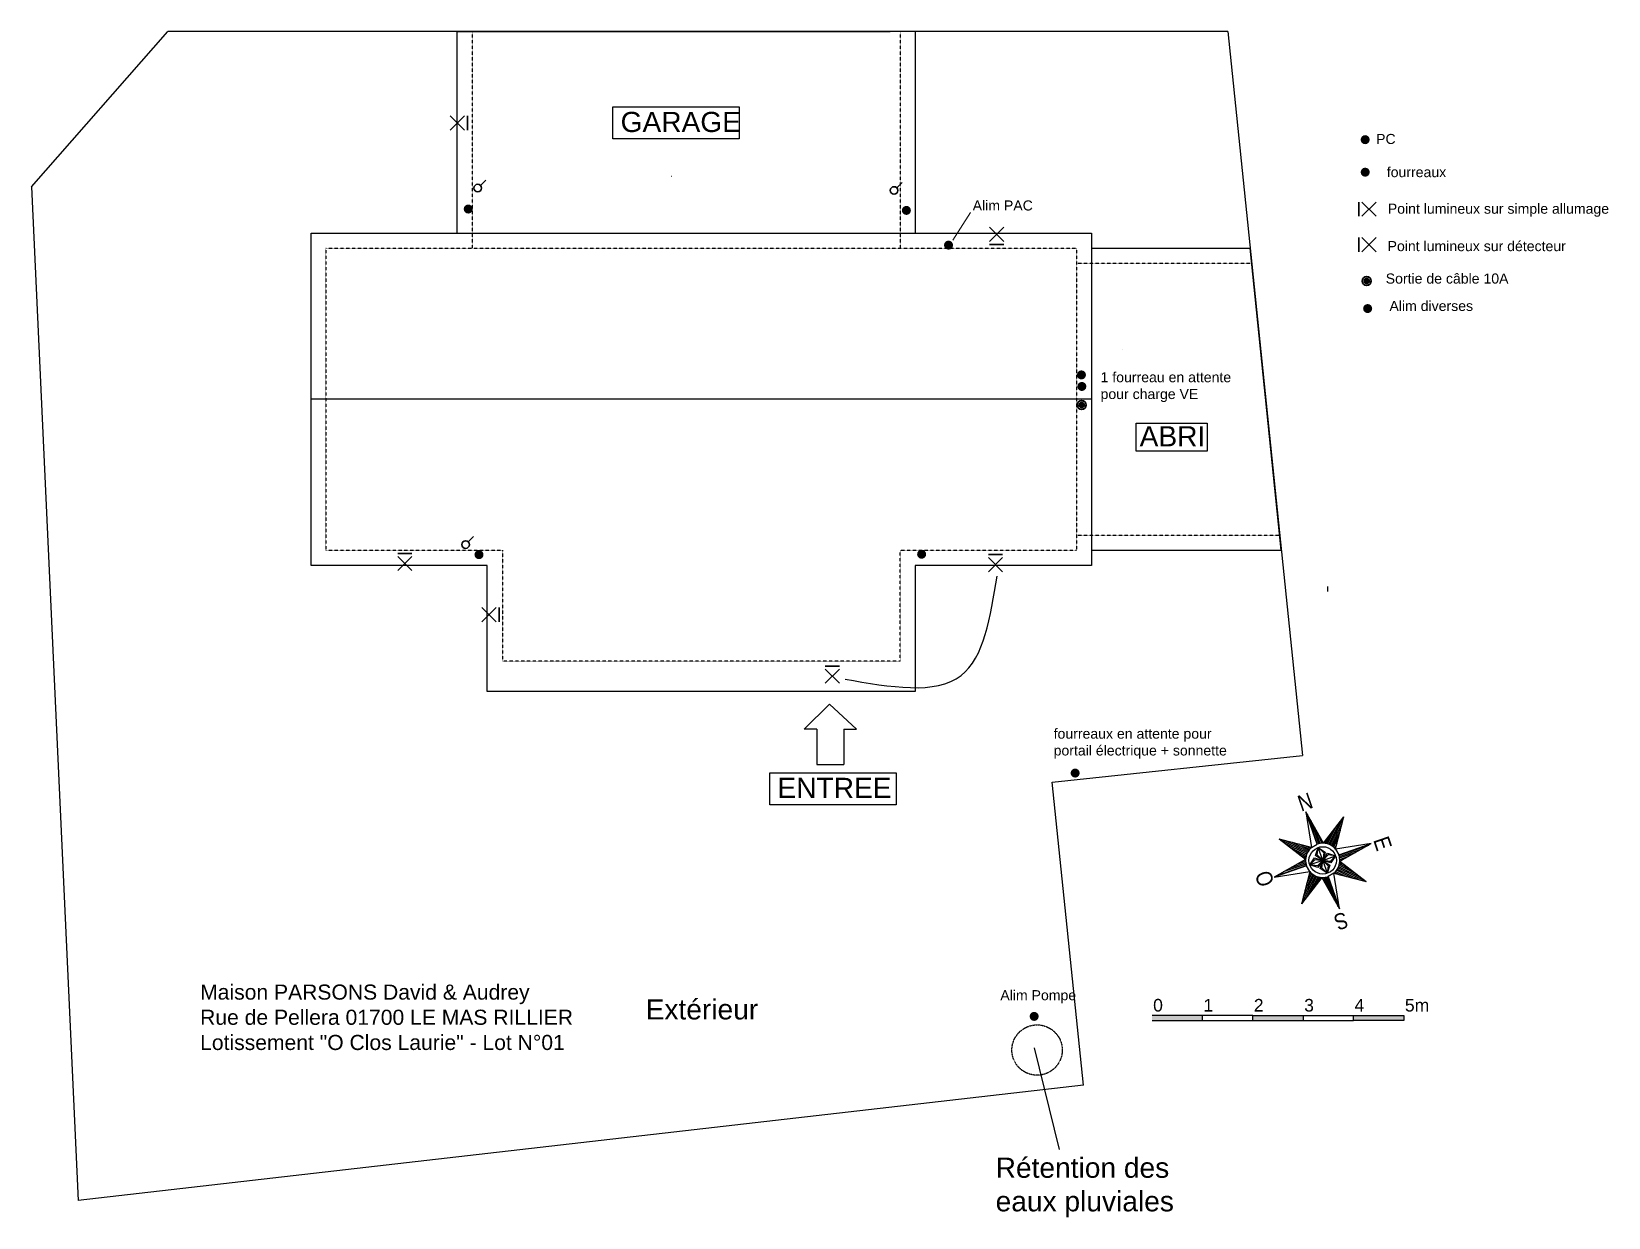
# Model space of a CAD drawing. Header units: millimetres. Extents: x -13 to 13061, y -626 to 13341.
# Drawn here: x -13 to 3119, y -626 to 1729 of the extents above; entities that cross this region are included whole.
import ezdxf

# ---------------------------------------------------------------- set-up
doc = ezdxf.new("R2010")
doc.units = ezdxf.units.MM
doc.linetypes.add('CACHE', pattern=[0.375, 0.25, -0.125])
doc.linetypes.add('PTS_EXT', pattern=[999999, 0, -999999])
for name, color, linetype in [('Elec', 1, 'Continuous'), ('ElecVert', 3, 'Continuous'), ('LimitesLot', 9, 'Continuous'), ('Maison', 9, 'Continuous'), ('Réseaux', 9, 'Continuous'), ('Texte', 7, 'Continuous')]:
    doc.layers.add(name, color=color, linetype=linetype)
for name, color, linetype, lineweight in [('ElecBleu', 5, 'Continuous', 15), ('ElecCyan', 4, 'Continuous', 15), ('ElecRose', 6, 'Continuous', 15)]:
    doc.layers.add(name, color=color, linetype=linetype, lineweight=lineweight)
doc.styles.get("Standard").update_dxf_attribs({"font": 'Arial.ttf'})

# ---------------------------------------------------------------- blocks, each defined once
blk = doc.blocks.new('Citroen planta')
blk.add_arc((-3.183, -0.72), 0.00887, 252.2743, 284.294)

msp = doc.modelspace()

# ---------------------------------------------------------------- hatches: boundary and pattern name
at = {"true_color": 0x939598, "transparency": 33554508}
h = msp.add_hatch(dxfattribs=at)
h.set_pattern_fill('ANGLE', color=252, scale=100)
h.set_pattern_definition([(0, (-235518.4, -171087.55), (0, 698.5), [508, -190.5]), (90, (-235518.4, -171087.55), (-698.5, 4e-14), [508, -190.5])])
h.paths.add_polyline_path([(1600.2, 343.2), (1625.2, 343.2), (1571.8, 393.2), (1521.8, 343.2), (1546.8, 343.2), (1546.8, 273.2), (1600.2, 273.2)])
at = {"transparency": 33554636}
h = msp.add_hatch(color=256, dxfattribs=at)
h.dxf.hatch_style = 1
h.paths.add_polyline_path([(2212.6, -224.8), (2212.6, -234.8), (2312.6, -234.8), (2312.6, -224.8)])
h.paths.add_polyline_path([(2512.6, -234.8), (2512.6, -224.8), (2412.6, -224.8), (2412.6, -234.8)])
h.paths.add_polyline_path([(2712.6, -224.8), (2612.6, -224.8), (2612.6, -234.8), (2712.6, -234.8)])
at = {"layer": 'ElecBleu', "lineweight": 30, "transparency": 33554687}
h = msp.add_hatch(color=256, dxfattribs=at)
h.dxf.hatch_style = 1
h.paths.add_polyline_path([(1817.3, 1304.5, 1), (1799.3, 1304.5, 1)])
h = msp.add_hatch(color=256, dxfattribs=at)
h.dxf.hatch_style = 1
h.paths.add_polyline_path([(2649.8, 1178.6, 1), (2631.8, 1178.6, 1)])
h = msp.add_hatch(color=256, dxfattribs=at)
h.dxf.hatch_style = 1
h.paths.add_polyline_path([(1987.4, -226.8, 1), (1969.4, -226.8, 1)])
at = {"layer": 'ElecCyan', "lineweight": 30, "transparency": 33554687}
h = msp.add_hatch(color=256, dxfattribs=at)
h.dxf.hatch_style = 1
h.paths.add_polyline_path([(2644.9, 1513.9, 1), (2626.9, 1513.9, 1)])
h = msp.add_hatch(color=256, dxfattribs=at)
h.dxf.hatch_style = 1
h.paths.add_polyline_path([(863.3, 1376.2, 1), (845.3, 1376.2, 1)])
h = msp.add_hatch(color=256, dxfattribs=at)
h.dxf.hatch_style = 1
h.paths.add_polyline_path([(1733.6, 1373.5, 1), (1715.6, 1373.5, 1)])
h = msp.add_hatch(color=256, dxfattribs=at)
h.dxf.hatch_style = 1
h.paths.add_polyline_path([(2081.3, 1046.9, 1), (2063.3, 1046.9, 1)])
h = msp.add_hatch(color=256, dxfattribs=at)
h.dxf.hatch_style = 1
h.paths.add_polyline_path([(884.7, 690, 1), (866.7, 690, 1)])
h = msp.add_hatch(color=256, dxfattribs=at)
h.dxf.hatch_style = 1
h.paths.add_polyline_path([(1763.9, 690.8, 1), (1745.9, 690.8, 1)])
at = {"layer": 'ElecRose', "lineweight": 30, "transparency": 33554687}
h = msp.add_hatch(color=256, dxfattribs=at)
h.dxf.hatch_style = 1
h.paths.add_polyline_path([(2644.9, 1449.4, 1), (2626.9, 1449.4, 1)])
h = msp.add_hatch(color=256, dxfattribs=at)
h.dxf.hatch_style = 1
h.paths.add_polyline_path([(2082.1, 1023.9, 1), (2064.1, 1023.9, 1)])
h = msp.add_hatch(color=256, dxfattribs=at)
h.dxf.hatch_style = 1
h.paths.add_polyline_path([(2068.8, 256.3, 1), (2050.8, 256.3, 1)])
at = {"layer": 'ElecVert', "lineweight": 30, "transparency": 33554687}
h = msp.add_hatch(color=256, dxfattribs=at)
h.dxf.hatch_style = 1
h.paths.add_polyline_path([(2644.4, 1233.3, 1), (2633.6, 1233.3, 1)])
h = msp.add_hatch(color=256, dxfattribs=at)
h.dxf.hatch_style = 1
h.paths.add_polyline_path([(2078.2, 987.1, 1), (2067.4, 987.1, 1)])

# ---------------------------------------------------------------- linework, layer by layer
at = {"transparency": 33554636}
for p, q in [((2560.9, 626.6), (2560.9, 616.6)), ((1571.8, 393.2), (1521.8, 343.2)), ((1571.8, 393.2), (1625.2, 343.2)), ((1546.8, 343.2), (1521.8, 343.2)), ((1546.8, 343.2), (1546.8, 273.2)), ((1600.2, 343.2), (1625.2, 343.2)), ((1600.2, 343.2), (1600.2, 273.2)), ((1546.8, 273.2), (1600.2, 273.2)), ((2312.6, -224.8), (2212.6, -224.8)), ((2212.6, -234.8), (2312.6, -234.8)), ((2312.6, -234.8), (2312.6, -224.8)), ((2412.6, -224.8), (2312.6, -224.8)), ((2312.6, -234.8), (2412.6, -234.8)), ((2412.6, -234.8), (2412.6, -224.8)), ((2412.6, -224.8), (2512.6, -224.8)), ((2412.6, -234.8), (2512.6, -234.8)), ((2512.6, -224.8), (2512.6, -234.8)), ((2512.6, -224.8), (2612.6, -224.8)), ((2512.6, -234.8), (2612.6, -234.8)), ((2612.6, -234.8), (2612.6, -224.8)), ((2612.6, -224.8), (2712.6, -224.8)), ((2712.6, -234.8), (2612.6, -234.8)), ((2712.6, -224.8), (2712.6, -234.8))]:
    msp.add_line(p, q, dxfattribs=at)
at = {"linetype": 'PTS_EXT', "transparency": 33554636}
for p, q in [((2553.4, 117), (2518.3, 179.5)), ((2518.3, 179.5), (2529.2, 108.6)), ((2593.7, 169.4), (2553.4, 117)), ((2577.1, 105.4), (2593.7, 169.4)), ((2465.1, 125.2), (2517.6, 84.9)), ((2529.2, 108.6), (2465.1, 125.2)), ((2648, 116.2), (2577.1, 105.4)), ((2585.5, 81.1), (2648, 116.2)), ((2517.6, 84.9), (2455.1, 49.8)), ((2638, 40.8), (2585.5, 81.1)), ((2455.1, 49.8), (2525.9, 60.6)), ((2525.9, 60.6), (2509.4, -3.4)), ((2509.4, -3.4), (2549.7, 49.1)), ((2549.7, 49.1), (2584.7, -13.4)), ((2584.7, -13.4), (2573.9, 57.4)), ((2573.9, 57.4), (2638, 40.8))]:
    msp.add_line(p, q, dxfattribs=at)
at = {"linetype": 'Continuous', "transparency": 33554636}
for p, q in [((2553.4, 117), (2518.3, 179.5)), ((2540.5, 115.2), (2518.3, 179.5)), ((2518.3, 179.5), (2529.2, 108.6)), ((2540.5, 115.2), (2518.3, 179.5)), ((2518.3, 179.5), (2518.3, 179.5)), ((2541.4, 115.5), (2521.1, 174.5)), ((2544.1, 116.2), (2528.6, 161.2)), ((2553.4, 117), (2593.7, 169.4)), ((2563.9, 114.7), (2585.4, 158.6)), ((2566.4, 113.6), (2593.7, 169.4)), ((2577.1, 105.4), (2593.7, 169.4)), ((2546.8, 116.7), (2536, 148)), ((2549.5, 117), (2543.4, 134.7)), ((2555.9, 116.7), (2560.5, 126.2)), ((2558.7, 116.3), (2568.8, 137)), ((2561.3, 115.6), (2577.1, 147.8)), ((2568.8, 112.3), (2590.3, 156.2)), ((2571.1, 110.8), (2586.9, 143)), ((2573.3, 109.1), (2583.5, 129.9)), ((2529.2, 108.6), (2465.1, 125.2)), ((2517.6, 84.9), (2465.1, 125.2)), ((2521, 97.9), (2465.1, 125.2)), ((2519.9, 95.4), (2475.9, 116.9)), ((2522.3, 100.3), (2478.3, 121.8)), ((2519, 92.8), (2486.7, 108.6)), ((2523.7, 102.6), (2491.5, 118.3)), ((2518.3, 90.1), (2497.5, 100.3)), ((2525.4, 104.8), (2504.7, 114.9)), ((2527.3, 106.9), (2517.9, 111.5)), ((2529.2, 108.6), (2540.5, 115.2)), ((2537.5, 92.5), (2542.7, 108.7)), ((2540.7, 93.7), (2542.7, 108.7)), ((2551.5, 83), (2542.7, 108.7)), ((2542.7, 108.7), (2553.5, 98.1)), ((2542.7, 108.7), (2556.7, 99.2)), ((2552.4, 117), (2550.9, 121.4)), ((2556.7, 99.2), (2551.5, 83)), ((2553.5, 98.1), (2551.5, 83)), ((2551.5, 83), (2561.1, 97.1)), ((2561.1, 97.1), (2577.2, 91.9)), ((2575.4, 107.2), (2580, 116.6)), ((2648, 116.2), (2577.1, 105.4)), ((2577.1, 105.4), (2583.7, 94.1)), ((2583.7, 94.1), (2648, 116.2)), ((2583.7, 94.1), (2648, 116.2)), ((2584, 93.1), (2643, 113.4)), ((2584.7, 90.5), (2629.7, 106)), ((2585.2, 87.8), (2616.5, 98.5)), ((2585.5, 81.1), (2648, 116.2)), ((2648, 116.2), (2648, 116.2)), ((2517.6, 84.9), (2455.1, 49.8)), ((2519.4, 71.9), (2455.1, 49.8)), ((2519.4, 71.9), (2455.1, 49.8)), ((2519.1, 72.9), (2460.1, 52.6)), ((2518.4, 75.5), (2473.3, 60)), ((2517.9, 78.2), (2486.6, 67.5)), ((2517.6, 81), (2499.8, 74.9)), ((2517.8, 87.4), (2508.3, 92)), ((2517.5, 83.9), (2513.1, 82.4)), ((2525.9, 60.6), (2519.4, 71.9)), ((2525.8, 74.2), (2535.3, 88.2)), ((2525.8, 74.2), (2536.5, 85)), ((2551.5, 83), (2525.8, 74.2)), ((2540.9, 72.2), (2525.8, 74.2)), ((2542, 68.9), (2525.8, 74.2)), ((2535.3, 88.2), (2551.5, 83)), ((2536.5, 85), (2551.5, 83)), ((2551.5, 83), (2537.5, 92.5)), ((2551.5, 83), (2540.7, 93.7)), ((2551.5, 83), (2540.9, 72.2)), ((2551.5, 83), (2542, 68.9)), ((2546.3, 66.8), (2551.5, 83)), ((2560.4, 57.3), (2546.3, 66.8)), ((2549.5, 67.9), (2551.5, 83)), ((2560.4, 57.3), (2549.5, 67.9)), ((2562.2, 93.9), (2551.5, 83)), ((2551.5, 83), (2577.2, 91.9)), ((2566.6, 81), (2551.5, 83)), ((2551.5, 83), (2551.5, 83)), ((2551.5, 83), (2551.5, 83)), ((2551.5, 83), (2551.5, 83)), ((2551.5, 83), (2560.4, 57.3)), ((2551.5, 83), (2551.5, 83)), ((2551.5, 83), (2562.4, 72.4)), ((2551.5, 83), (2565.6, 73.5)), ((2567.7, 77.8), (2551.5, 83)), ((2565.6, 73.5), (2560.4, 57.3)), ((2562.4, 72.4), (2560.4, 57.3)), ((2577.2, 91.9), (2562.2, 93.9)), ((2577.2, 91.9), (2566.6, 81)), ((2577.2, 91.9), (2567.7, 77.8)), ((2579.3, 63.4), (2611.6, 47.7)), ((2580.8, 65.7), (2624.8, 44.3)), ((2582.1, 68.1), (2638, 40.8)), ((2583.2, 70.6), (2627.2, 49.1)), ((2584.1, 73.2), (2616.3, 57.5)), ((2584.8, 75.9), (2605.5, 65.8)), ((2585.2, 78.7), (2594.7, 74.1)), ((2585.5, 85), (2603.2, 91.1)), ((2585.5, 82.1), (2590, 83.7)), ((2585.5, 81.1), (2638, 40.8)), ((2455.1, 49.8), (2525.9, 60.6)), ((2455.1, 49.8), (2455.1, 49.8)), ((2525.9, 60.6), (2509.4, -3.4)), ((2536.6, 52.4), (2509.4, -3.4)), ((2549.7, 49.1), (2509.4, -3.4)), ((2534.2, 53.7), (2512.8, 9.8)), ((2531.9, 55.2), (2516.2, 23)), ((2539.1, 51.4), (2517.7, 7.4)), ((2529.7, 56.9), (2519.6, 36.2)), ((2527.6, 58.8), (2523, 49.4)), ((2541.7, 50.5), (2526, 18.2)), ((2544.4, 49.8), (2534.3, 29)), ((2547.2, 49.3), (2542.6, 39.8)), ((2549.7, 49.1), (2584.7, -13.4)), ((2550.6, 49), (2552.2, 44.6)), ((2553.5, 49.1), (2559.6, 31.3)), ((2556.3, 49.3), (2567.1, 18.1)), ((2559, 49.8), (2574.5, 4.8)), ((2561.6, 50.5), (2581.9, -8.5)), ((2573.9, 57.4), (2562.6, 50.9)), ((2562.6, 50.9), (2584.7, -13.4)), ((2562.6, 50.9), (2584.7, -13.4)), ((2584.7, -13.4), (2573.9, 57.4)), ((2573.9, 57.4), (2638, 40.8)), ((2575.7, 59.1), (2585.2, 54.5)), ((2577.6, 61.2), (2598.4, 51.1)), ((2584.7, -13.4), (2584.7, -13.4))]:
    msp.add_line(p, q, dxfattribs=at)
msp.add_circle((2551.5, 83), 27.2, dxfattribs=at)
for start, end in [(131.151, 176.849), (86.8485, 109), (41.1515, 86.8486), (356.849, 19), (176.849, 199), (311.151, 356.849), (221.151, 266.849), (266.849, 289)]:
    msp.add_arc((2551.5, 83), 34, start, end, dxfattribs=at)
at = {"layer": 'Elec', "lineweight": 30, "transparency": 33554636}
for p, q in [((846.8, 1532.8), (818.5, 1561.1)), ((846.8, 1561.1), (818.5, 1532.8)), ((852.8, 1532.8), (852.8, 1561.1)), ((878.6, 1423.2), (889.2, 1433.8)), ((1705.4, 1418.4), (1716, 1429)), ((2623.3, 1390.1), (2623.3, 1361.8)), ((2629.3, 1390.1), (2657.6, 1361.8)), ((2629.3, 1361.8), (2657.6, 1390.1)), ((1890, 1312), (1918.3, 1340.3)), ((1918.3, 1312), (1890, 1340.3)), ((1890, 1306), (1918.3, 1306)), ((854.4, 715.3), (865, 725.9)), ((742.6, 692.6), (714.3, 692.6)), ((742.6, 686.6), (714.3, 658.3)), ((714.3, 686.6), (742.6, 658.3)), ((909.8, 556.8), (881.5, 585.1)), ((909.8, 585.1), (881.5, 556.8)), ((915.8, 556.8), (915.8, 585.1))]:
    msp.add_line(p, q, dxfattribs=at)
for centre in [(873.2, 1417.9), (1700.1, 1413.1), (849.1, 710)]:
    msp.add_circle(centre, 7.5, dxfattribs=at)
at = {"layer": 'ElecBleu', "transparency": 33554636}
msp.add_line((1816.8, 1314.2), (1851.7, 1369.3), dxfattribs=at)
at = {"layer": 'ElecVert', "lineweight": 30, "transparency": 33554636}
for p, q in [((2623.3, 1319.6), (2623.3, 1291.3)), ((2629.3, 1319.6), (2657.6, 1291.3)), ((2629.3, 1291.3), (2657.6, 1319.6)), ((1915.8, 690.1), (1887.5, 690.1)), ((1915.8, 684.1), (1887.5, 655.8)), ((1887.5, 684.1), (1915.8, 655.8)), ((1591.6, 468.9), (1563.4, 468.9)), ((1591.6, 462.9), (1563.4, 434.6)), ((1563.4, 462.9), (1591.6, 434.6))]:
    msp.add_line(p, q, dxfattribs=at)
for centre, radius in [((2639, 1233.3), 9), ((2639, 1233.3), 5.4), ((2072.8, 987.1), 9), ((2072.8, 987.1), 5.4)]:
    msp.add_circle(centre, radius, dxfattribs=at)
at = {"layer": 'ElecVert', "transparency": 33554636}
msp.add_spline([(1602.7, 442.9), (1833.3, 450.1), (1904.7, 647.3)], degree=3, dxfattribs=at)
at = {"layer": 'LimitesLot'}
for p, q in [((-13.1, 1420.6), (257.9, 1728.6)), ((2362.9, 1728.6), (257.9, 1728.6)), ((2362.9, 1728.6), (2511.3, 291.2)), ((-13.1, 1420.6), (79.7, -592.2)), ((2014.1, 238.4), (2511.3, 291.2)), ((2076.7, -363.3), (2014.1, 238.4)), ((2076.7, -363.3), (79.7, -592.2))]:
    msp.add_line(p, q, dxfattribs=at)
at = {"layer": 'Maison'}
for p, q in [((832.2, 1728.6), (1692.2, 1728.6)), ((832.2, 1328.6), (832.2, 1728.6)), ((1742.2, 1728.6), (1742.2, 1328.6)), ((542.2, 668.6), (542.2, 1328.6)), ((542.2, 1328.6), (2092.2, 1328.6)), ((2092.2, 1328.6), (2092.2, 668.6)), ((2092.2, 1328.6), (2092.2, 998.6)), ((2092.2, 1298.6), (2407.3, 1298.6)), ((2469.2, 698.6), (2407.3, 1298.6)), ((2092.2, 998.6), (542.2, 998.6)), ((2092.2, 998.6), (2092.2, 998.6)), ((2092.2, 998.6), (2092.2, 998.6)), ((2092.2, 698.6), (2469.2, 698.6)), ((892.2, 418.6), (892.2, 668.6)), ((892.2, 668.6), (892.2, 668.6)), ((2092.2, 668.6), (1742.2, 668.6)), ((1742.2, 668.6), (1742.2, 418.6)), ((1742.2, 418.6), (892.2, 418.6))]:
    msp.add_line(p, q, dxfattribs=at)
at = {"layer": 'Maison', "linetype": 'CACHE', "ltscale": 0.5, "transparency": 33554636}
for p, q in [((862.2, 1728.6), (862.2, 1298.6)), ((1712.2, 1728.6), (1712.2, 1298.6)), ((571.8, 1298.6), (2062.2, 1298.6)), ((571.8, 1298.6), (571.8, 698.6)), ((2062.2, 1298.6), (2062.2, 698.6)), ((2062.2, 1268.6), (2410.4, 1268.6)), ((2062.2, 728.6), (2466.1, 728.6)), ((571.8, 698.6), (922.2, 698.6)), ((922.2, 698.6), (922.2, 478.6)), ((1712.2, 478.6), (1712.2, 698.6)), ((1712.2, 698.6), (2062.2, 698.6)), ((1712.2, 478.6), (922.2, 478.6))]:
    msp.add_line(p, q, dxfattribs=at)
at = {"layer": 'Maison', "transparency": 33554636}
msp.add_line((892.2, 668.6), (542.2, 668.6), dxfattribs=at)
at = {"layer": 'Réseaux'}
msp.add_line((1978.5, -289.3), (2027.8, -490.8), dxfattribs=at)
at = {"layer": 'Réseaux', "linetype": 'CACHE'}
msp.add_circle((1984.2, -293.6), 50, dxfattribs=at)
at = {"layer": 'Texte', "transparency": 33554636}
for points in [[(1141.6, 1578.9), (1392.5, 1578.9), (1392.5, 1515.4), (1141.6, 1515.4)], [(2180.7, 950.8), (2321.9, 950.8), (2321.9, 895.3), (2180.7, 895.3)], [(1453.1, 256.6), (1704, 256.6), (1704, 193.1), (1453.1, 193.1)]]:
    msp.add_lwpolyline(points, close=True, dxfattribs=at)

# ---------------------------------------------------------------- block references
at = {"transparency": 33554636, "xscale": 100, "yscale": 100, "zscale": 100}
msp.add_blockref('Citroen planta', (1576.5, 1514.4), dxfattribs=at)
at = {"transparency": 33554636, "xscale": 100, "yscale": 100, "zscale": 100, "rotation": 270}
msp.add_blockref('Citroen planta', (2226.2, 779), dxfattribs=at)

# ---------------------------------------------------------------- texts
at = {"linetype": 'Continuous', "transparency": 33554636, "width": 0.85}
for s, rotation, p in [('N', 19, (2508.9, 179.4)), ('E', 289, (2651.4, 123.4)), ('O', 109, (2456, 37.9)), ('S', 199, (2595, -18.3))]:
    msp.add_text(s, height=32, rotation=rotation, dxfattribs=at).set_placement(p)
at = {"lineweight": 30, "transparency": 33554636, "attachment_point": 1}
for s, width, heights, insert, char_height in [('Maison PARSONS David & Audrey\\PRue de Pellera 01700 LE MAS RILLIER\\PLotissement "O Clos Laurie" - Lot N°01', 1153.883, [208], (321.8, -163.5), 30), ('\\pi87.298;Extérieur', 393.423, [105.6], (1119.4, -192.8), 40)]:
    msp.add_mtext_dynamic_manual_height_columns(s, width=width, gutter_width=12.5, heights=heights, dxfattribs=dict(at, insert=insert, char_height=char_height))
at = {"transparency": 33554636, "char_height": 25, "attachment_point": 1}
for s, insert in [('0', (2214.7, -192.1)), ('1', (2314.7, -192.1)), ('2', (2414.7, -192.1)), ('3', (2514.7, -192.1)), ('4', (2614.7, -192.1)), ('5m', (2714.7, -192.1))]:
    msp.add_mtext_dynamic_manual_height_columns(s, width=5.23, gutter_width=12.5, heights=[0], dxfattribs=dict(at, insert=insert))
at = {"layer": 'Elec', "lineweight": 30, "transparency": 33554636, "insert": (2680.9, 1386.9), "char_height": 20, "attachment_point": 1}
msp.add_mtext_dynamic_manual_height_columns('Point lumineux sur simple allumage', width=455.49, gutter_width=12.5, heights=[30.8], dxfattribs=at)
at = {"layer": 'ElecBleu', "lineweight": 30, "transparency": 33554636, "char_height": 20, "attachment_point": 1}
for s, insert in [('Alim PAC', (1856.3, 1393.3)), ('Alim diverses', (2684.1, 1193.8)), ('Alim Pompe', (1911.2, -174.7))]:
    msp.add_mtext_dynamic_manual_height_columns(s, width=236.743, gutter_width=12.5, heights=[25.4], dxfattribs=dict(at, insert=insert))
at = {"layer": 'ElecCyan', "lineweight": 30, "transparency": 33554636, "insert": (2657.6, 1525.3), "char_height": 20, "attachment_point": 1}
msp.add_mtext_dynamic_manual_height_columns('PC', width=182.802, gutter_width=12.5, heights=[25.4], dxfattribs=at)
at = {"layer": 'ElecRose', "lineweight": 30, "transparency": 33554636, "char_height": 20, "attachment_point": 1}
for s, width, heights, insert in [('fourreaux', 236.743, [25.4], (2678.8, 1459.5)), ('1 fourreau en attente\\Ppour charge VE', 285.755, [76.5], (2110.3, 1052.3))]:
    msp.add_mtext_dynamic_manual_height_columns(s, width=width, gutter_width=12.5, heights=heights, dxfattribs=dict(at, insert=insert))
at = {"layer": 'ElecRose', "transparency": 33554636, "insert": (2017.1, 344.6), "char_height": 20, "width": 387.895, "attachment_point": 1}
msp.add_mtext('fourreaux en attente pour \\Pportail électrique + sonnette', dxfattribs=at)
at = {"layer": 'ElecVert', "lineweight": 30, "transparency": 33554636, "char_height": 20, "attachment_point": 1}
for s, insert in [('Point lumineux sur détecteur', (2680.4, 1312.6)), ('Sortie de câble 10A', (2676.7, 1248.2))]:
    msp.add_mtext_dynamic_manual_height_columns(s, width=455.49, gutter_width=12.5, heights=[30.8], dxfattribs=dict(at, insert=insert))
at = {"layer": 'Réseaux', "insert": (1901.9, -507.2), "char_height": 40, "attachment_point": 1}
msp.add_mtext_dynamic_manual_height_columns('Rétention des \\Peaux pluviales', width=529.994, gutter_width=12.5, heights=[127.9], dxfattribs=at)
at = {"layer": 'Texte', "transparency": 33554636, "char_height": 40, "attachment_point": 1}
for s, insert in [('GARAGE', (1157, 1569.1)), ('ABRI', (2187.9, 945)), ('ENTREE', (1468.5, 246.9))]:
    msp.add_mtext_dynamic_manual_height_columns(s, width=2.51, gutter_width=12.5, heights=[0.53], dxfattribs=dict(at, insert=insert))

doc.saveas('drawing.dxf')
